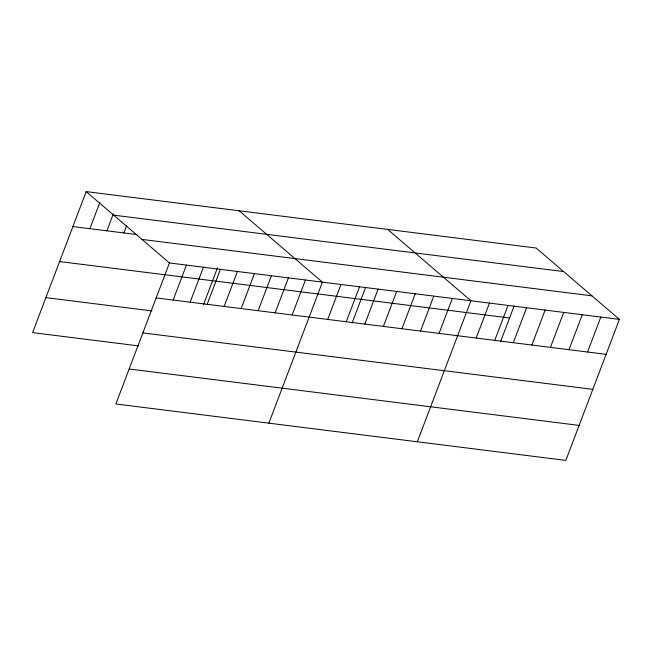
<?xml version="1.0" encoding="UTF-8"?>
<svg xmlns="http://www.w3.org/2000/svg" width="652" height="652" viewBox="0 0 652 652"><rect width="100%" height="100%" fill="white"/><g stroke="black" fill="none" stroke-linecap="round" stroke-linejoin="round"><path stroke-width="0.98" d="M86.17 191.598L169.43 262.952L115.86 403.979L565.83 460.402L619.4 319.382L536.14 248.021L86.17 191.598L32.6 332.618L138.591 345.91M89.886 228.689L99.935 202.234M106.887 230.824L113.35 213.815M123.888 232.951L126.757 225.396M173.147 300.05L186.431 265.087M190.148 302.178L203.432 267.214M203.571 304.468L217.483 267.85M207.149 304.313L220.425 269.349M224.141 306.448L237.426 271.485M241.142 308.575L254.427 273.612M258.143 310.711L271.428 275.747M275.144 312.838L288.42 277.874M292.137 314.973L305.421 280.01M268.852 423.164L322.422 282.137L239.162 210.775M327.703 319.431L340.98 284.468M346.261 321.754L359.545 286.79M352.064 323.09L365.625 287.385M364.827 324.085L378.103 289.121M383.384 326.416L396.669 291.452M401.942 328.738L415.226 293.775M420.507 331.069L433.792 296.106M439.065 333.392L452.349 298.429M417.337 441.787L470.907 300.759L387.647 229.398M476.188 338.054L489.473 303.09M494.754 340.377L508.03 305.413M500.549 341.705L514.11 306.008M513.311 342.707L526.596 307.744M531.877 345.03L545.153 310.067M550.435 347.361L563.719 312.398M568.992 349.684L582.277 314.72M587.558 352.015L600.842 317.051M113.644 215.144L563.613 271.566M72.885 226.562L136.887 234.581M141.957 239.406L591.926 295.829M169.43 262.952L619.4 319.382M59.593 261.558L509.562 317.98M156.154 297.915L606.115 354.346M45.893 297.622L151.892 310.914M142.853 332.919L592.823 389.342M129.153 368.983L579.123 425.406"/></g></svg>
